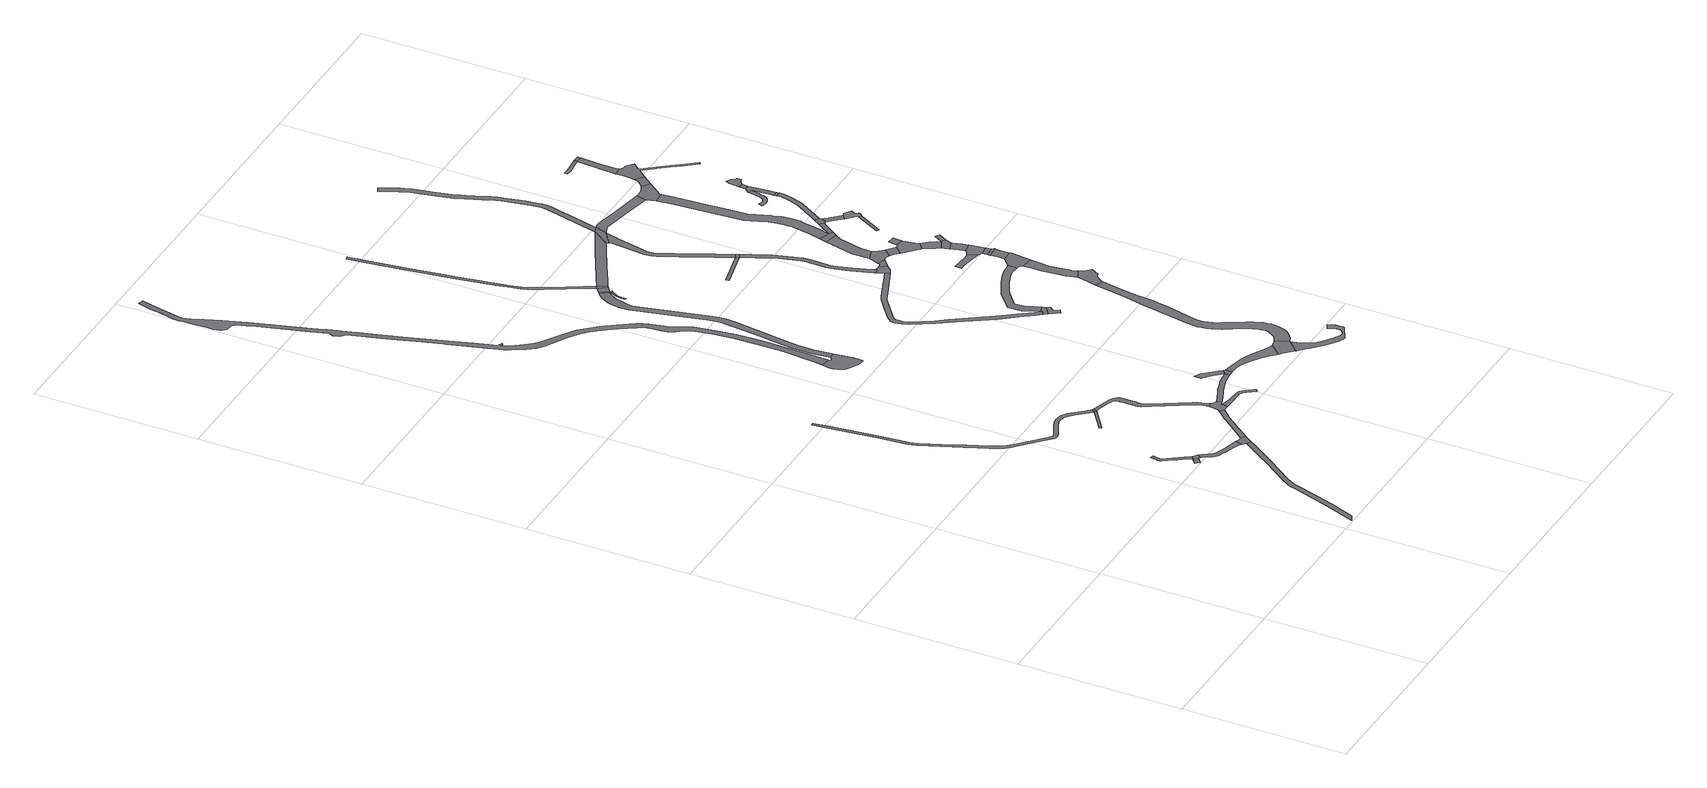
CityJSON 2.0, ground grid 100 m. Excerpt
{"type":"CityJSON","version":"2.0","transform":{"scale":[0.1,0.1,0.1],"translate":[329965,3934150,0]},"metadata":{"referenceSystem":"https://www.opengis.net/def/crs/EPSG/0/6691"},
"CityObjects":{
"road1":{"type":"Road","attributes":{"RoadStructureAttribute.sectionType":"1"},"geometry":[{"type":"MultiSurface","lod":"1","boundaries":[[[0,1,2,3,4,5,6,7,8,9,10,11,12,13,14,15,16,17]]]}]},
"road2":{"type":"Road","geometry":[{"type":"MultiSurface","lod":"1","boundaries":[[[18,19,20,21]]]}]},
"road3":{"type":"Road","attributes":{"RoadStructureAttribute.sectionType":"1"},"geometry":[{"type":"MultiSurface","lod":"1","boundaries":[[[22,23,24,25,26,27,28,29,30,31,32,33,34,35,36,37,38,39,40,41,42,43,44]]]}]},
"road4":{"type":"Road","geometry":[{"type":"MultiSurface","lod":"1","boundaries":[[[45,46,44,43,21,20,47,48,49]]]}]},
"road5":{"type":"Road","attributes":{"RoadStructureAttribute.sectionType":"1"},"geometry":[{"type":"MultiSurface","lod":"1","boundaries":[[[50,51,52,53,54,55,45,49,56,57,58,59,60,61,62,63,64,65,66,67]]]}]},
"road6":{"type":"Road","attributes":{"RoadStructureAttribute.sectionType":"1"},"geometry":[{"type":"MultiSurface","lod":"1","boundaries":[[[68,69,70,71,72,73,74,75,76,77,78,79,80,81,82,83,84,85,86,87,88,89,90,91,92,93,94,95,96,97,98,99,100,101,102,103,104,105,106,107,108,109,110,111,112,113,114,115,116,117,118,119,120,121,122,123,124,125,126,127,128,129,130,131,132,133,134,135,136,137,138,139,140]]]}]},
"road7":{"type":"Road","geometry":[{"type":"MultiSurface","lod":"1","boundaries":[[[141,142,143,144,145,146,67,66,0,17]]]}]},
"road8":{"type":"Road","geometry":[{"type":"MultiSurface","lod":"1","boundaries":[[[140,147,148,149]]]}]},
"road9":{"type":"Road","attributes":{"RoadStructureAttribute.sectionType":"1"},"geometry":[{"type":"MultiSurface","lod":"1","boundaries":[[[150,151,152,153,143,142,154,155,156]]]}]},
"road10":{"type":"Road","geometry":[{"type":"MultiSurface","lod":"1","boundaries":[[[157,158,159,68,140,149]]]}]},
"road11":{"type":"Road","attributes":{"RoadStructureAttribute.sectionType":"1"},"geometry":[{"type":"MultiSurface","lod":"1","boundaries":[[[160,161,162,163,164,165,166,167,168,169,170,171,172,173,174,175,176,177,178,179,180,158,157,181,182,183,184,185,186,187,188,189,190,191,192,193,194,195,196,197,198,199,200,201,202,203,204,205,206,207,208]]]}]},
"road12":{"type":"Road","geometry":[{"type":"MultiSurface","lod":"1","boundaries":[[[209,210,211,212,213,208,207,214,215,216,150,156,217,218]]]}]},
"road13":{"type":"Road","attributes":{"RoadStructureAttribute.sectionType":"1"},"geometry":[{"type":"MultiSurface","lod":"1","boundaries":[[[219,220,221,222,223,224,225,226,227,228,229,230,231,232,233,234,235,236,237,238,239,240,241,242,243,244,245,246,247,248,249,250,251,252,253,254,255,256,257,258,259,260,261,262,263,264,265,266,267,268,269,270,271,272,273,274,275,276,277,278,279,280,281,282,283,284,285,286,287,288,289,290,291,292,293,294,295,296,297,298,299,300,301,302,303,304,305,306,307,308,309,310,311,312,313,314,315,316,317,318,319,320,321,322,323,324,325,326,327,328,329,330,331,332]]]}]},
"road14":{"type":"Road","geometry":[{"type":"MultiSurface","lod":"1","boundaries":[[[333,334,335,336,337,338,339,340,341,342,343,344,345,346,219,332]]]}]},
"road15":{"type":"Road","attributes":{"RoadStructureAttribute.sectionType":"1"},"geometry":[{"type":"MultiSurface","lod":"1","boundaries":[[[217,347,348,349,350,351,352,353,354,355,356,357,358,359,360,361,362,363,364,365,218]]]}]},
"road16":{"type":"Road","attributes":{"RoadStructureAttribute.sectionType":"1"},"geometry":[{"type":"MultiSurface","lod":"1","boundaries":[[[211,366,367,368,369,370,371,372,373,374,375,376,377,378,379,380,381,382,383,384,212]]]}]},
"road17":{"type":"Road","geometry":[{"type":"MultiSurface","lod":"1","boundaries":[[[385,386,387,388,389,390,391,392,393,394,374,395]]]}]},
"road18":{"type":"Road","attributes":{"function":"3","RoadStructureAttribute.sectionType":"1"},"geometry":[{"type":"MultiSurface","lod":"1","boundaries":[[[396,397,398,399,400,401,402,403,404,405,406,407,408,409,410,411,344,343,412,413,414,415,416,417,418,419,420,421,422,423,424,425,426,427,428,429]]]}]},
"road19":{"type":"Road","geometry":[{"type":"MultiSurface","lod":"1","boundaries":[[[430,395,374,373,431,432]]]}]},
"road20":{"type":"Road","attributes":{"RoadStructureAttribute.sectionType":"1"},"geometry":[{"type":"MultiSurface","lod":"1","boundaries":[[[433,434,435,436,437,438,439,440,441,442,443,444,445,446,447,448,449,450,451,430,432]]]}]},
"road21":{"type":"Road","geometry":[{"type":"MultiSurface","lod":"1","boundaries":[[[452,453,454,455,456,457,458,459,460,461,462,463,464,429]]]}]},
"road22":{"type":"Road","geometry":[{"type":"MultiSurface","lod":"1","boundaries":[[[464,465,466,396,429]]]}]},
"road23":{"type":"Road","attributes":{"function":"3","RoadStructureAttribute.sectionType":"1"},"geometry":[{"type":"MultiSurface","lod":"1","boundaries":[[[467,466,465,468,469,470]]]}]},
"road24":{"type":"Road","geometry":[{"type":"MultiSurface","lod":"1","boundaries":[[[469,471,472,473,470]]]}]},
"road25":{"type":"Road","attributes":{"RoadStructureAttribute.sectionType":"1"},"geometry":[{"type":"MultiSurface","lod":"1","boundaries":[[[474,475,476,477,478,479,480,481,482,483,484,485,486,487,488,489,490,491,492,493,494,495,496,497,498,499,500,501,502,503,504,505,506,507,473,472]]]}]},
"road26":{"type":"Road","geometry":[{"type":"MultiSurface","lod":"1","boundaries":[[[508,442,441,509,510,511,512,513]]]}]},
"road27":{"type":"Road","attributes":{"RoadStructureAttribute.sectionType":"1"},"geometry":[{"type":"MultiSurface","lod":"1","boundaries":[[[514,515,516,517,518,519,520,521,522,523,524,525,526,527,528,529,530,531,532,533,534,535,536,537,538,539,540,541,542,543,544,545,546,547,548,549,550,551]]]}]},
"road28":{"type":"Road","attributes":{"RoadStructureAttribute.sectionType":"1"},"geometry":[{"type":"MultiSurface","lod":"1","boundaries":[[[511,552,553,554,555,556,557,558,559,560,561,562,563,564,565,566,567,568,569,570,571,572,573,574,575,576,577,578,579,580,581,582,583,584,585,586,587,588,589,590,591,592,593,512]]]}]},
"road29":{"type":"Road","geometry":[{"type":"MultiSurface","lod":"1","boundaries":[[[514,551,594,595,596,597]]]}]},
"road30":{"type":"Road","attributes":{"RoadStructureAttribute.sectionType":"1"},"geometry":[{"type":"MultiSurface","lod":"1","boundaries":[[[594,598,599,600,601,595]]]}]},
"road31":{"type":"Road","attributes":{"function":"3","RoadStructureAttribute.sectionType":"1"},"geometry":[{"type":"MultiSurface","lod":"1","boundaries":[[[471,602,603,604,605,606,607,608,609,610,472]]]}]},
"road32":{"type":"Road","attributes":{"RoadStructureAttribute.sectionType":"1"},"geometry":[{"type":"MultiSurface","lod":"1","boundaries":[[[611,612,613,614,615,616,617,618,619,620,621,622,623,624,625,626,627,628,629,630,631,632,633,634,635,636,637,638,639,640,641,642,643,644,645,646,647,648,649,650,651,652,653,654,655,656,657,658,659,660,661,662,663,664,665,666,667,668,669,670,671,672,673,674,675,676,677,513,512]]]}]},
"road33":{"type":"Road","attributes":{"RoadStructureAttribute.sectionType":"1"},"geometry":[{"type":"MultiSurface","lod":"1","boundaries":[[[678,679,680,681,682,683]]]}]},
"road34":{"type":"Road","attributes":{"RoadStructureAttribute.sectionType":"1"},"geometry":[{"type":"MultiSurface","lod":"1","boundaries":[[[596,684,685,686,687,688,689,690,691,692,693,694,695,696,697,698,699,700,701,597]]]}]},
"road35":{"type":"Road","attributes":{"RoadStructureAttribute.sectionType":"1"},"geometry":[{"type":"MultiSurface","lod":"1","boundaries":[[[702,703,704,705,706,707,708,709,710,711,712,713,714,715,716,717,718,719,720,721,722,723,724,725,726,727]]]}]},
"road36":{"type":"Road","geometry":[{"type":"MultiSurface","lod":"1","boundaries":[[[728,715,714,534,533,729,730,731]]]}]},
"road37":{"type":"Road","geometry":[{"type":"MultiSurface","lod":"1","boundaries":[[[726,732,683,682,727]]]}]},
"road38":{"type":"Road","attributes":{"RoadStructureAttribute.sectionType":"1"},"geometry":[{"type":"MultiSurface","lod":"1","boundaries":[[[733,734,735,736,737,738,739,740,683,732,741,742,743,744,745,746,747,748,749,750,751]]]}]},
"road39":{"type":"Road","attributes":{"RoadStructureAttribute.sectionType":"1"},"geometry":[{"type":"MultiSurface","lod":"1","boundaries":[[[752,753,754,755,756,728,731]]]}]},
"road40":{"type":"Road","geometry":[{"type":"MultiSurface","lod":"1","boundaries":[[[757,607,606,733,751]]]}]},
"road41":{"type":"Road","geometry":[{"type":"MultiSurface","lod":"1","boundaries":[[[758,759,648,647,760,761,762,763,764,765,766,767,768,769,770,771,772]]]}]},
"road42":{"type":"Road","geometry":[{"type":"MultiSurface","lod":"1","boundaries":[[[754,753,773,774,775,776,777,778,779,780,781,782,783]]]}]},
"road43":{"type":"Road","attributes":{"RoadStructureAttribute.sectionType":"1"},"geometry":[{"type":"MultiSurface","lod":"1","boundaries":[[[771,784,785,786,787,788,789,790,791,792,793,794,795,796,797,772]]]}]},
"road44":{"type":"Road","attributes":{"RoadStructureAttribute.sectionType":"1"},"geometry":[{"type":"MultiSurface","lod":"1","boundaries":[[[798,799,800,801,802,803,804,805,806,807]]]}]},
"road45":{"type":"Road","attributes":{"RoadStructureAttribute.sectionType":"1"},"geometry":[{"type":"MultiSurface","lod":"1","boundaries":[[[778,808,809,810,811,812,813,779]]]}]},
"road46":{"type":"Road","attributes":{"RoadStructureAttribute.sectionType":"1"},"geometry":[{"type":"MultiSurface","lod":"1","boundaries":[[[782,814,815,816,817,818,819,820,821,822,783]]]}]},
"road47":{"type":"Road","geometry":[{"type":"MultiSurface","lod":"1","boundaries":[[[823,824,693,692,825,791,790,826,827]]]}]},
"road48":{"type":"Road","geometry":[{"type":"MultiSurface","lod":"1","boundaries":[[[828,829,830,831,832,833,834,812,811,835,836,837,838]]]}]},
"road49":{"type":"Road","attributes":{"RoadStructureAttribute.sectionType":"1"},"geometry":[{"type":"MultiSurface","lod":"1","boundaries":[[[839,840,841,842,843,844,845,846,847,848,849,850,851,852,853,854,855,856,607,757,857,858,859,860,861,862,863,864,865,866,867,868,869,870,871,872,873,874,875,876,877,878,879,880,881]]]}]},
"road50":{"type":"Road","attributes":{"RoadStructureAttribute.sectionType":"1"},"geometry":[{"type":"MultiSurface","lod":"1","boundaries":[[[882,883,884,885,886,887,888,823,827]]]}]},
"road51":{"type":"Road","geometry":[{"type":"MultiSurface","lod":"1","boundaries":[[[889,890,891,892,893,798,807,894,895]]]}]},
"road52":{"type":"Road","geometry":[{"type":"MultiSurface","lod":"1","boundaries":[[[896,897,898,899,819,818]]]}]},
"road53":{"type":"Road","attributes":{"RoadStructureAttribute.sectionType":"1"},"geometry":[{"type":"MultiSurface","lod":"1","boundaries":[[[900,895,894,901,902]]]}]},
"road54":{"type":"Road","geometry":[{"type":"MultiSurface","lod":"1","boundaries":[[[901,886,885,903,902]]]}]},
"road55":{"type":"Road","attributes":{"RoadStructureAttribute.sectionType":"1"},"geometry":[{"type":"MultiSurface","lod":"1","boundaries":[[[837,904,905,906,907,908,838]]]}]},
"road56":{"type":"Road","geometry":[{"type":"MultiSurface","lod":"1","boundaries":[[[831,909,910,911,832]]]}]},
"road57":{"type":"Road","attributes":{"RoadStructureAttribute.sectionType":"1"},"geometry":[{"type":"MultiSurface","lod":"1","boundaries":[[[912,913,914,890,889,915,916]]]}]},
"road58":{"type":"Road","attributes":{"function":"3","RoadStructureAttribute.sectionType":"1"},"geometry":[{"type":"MultiSurface","lod":"1","boundaries":[[[917,918,919,920,921,922,923,924,925,926,927,928,757,751]]]}]},
"road59":{"type":"Road","geometry":[{"type":"MultiSurface","lod":"1","boundaries":[[[907,906,929,930,912,916,931,932,933]]]}]},
"road60":{"type":"Road","attributes":{"RoadStructureAttribute.sectionType":"1"},"geometry":[{"type":"MultiSurface","lod":"1","boundaries":[[[934,935,897,896,936,937]]]}]},
"road61":{"type":"Road","geometry":[{"type":"MultiSurface","lod":"1","boundaries":[[[932,938,939,933]]]}]},
"road62":{"type":"Road","attributes":{"RoadStructureAttribute.sectionType":"1"},"geometry":[{"type":"MultiSurface","lod":"1","boundaries":[[[940,941,942,943,944,945,946,947,948,949,950,951,899,898,952,953,954,955,956,957,958,959,960,961,962,963,964,965,966,967,968]]]}]},
"road63":{"type":"Road","geometry":[{"type":"MultiSurface","lod":"1","boundaries":[[[969,970,971,972,973,934,937]]]}]},
"road64":{"type":"Road","geometry":[{"type":"MultiSurface","lod":"1","boundaries":[[[974,975,976,977]]]}]},
"road65":{"type":"Road","attributes":{"RoadStructureAttribute.sectionType":"1"},"geometry":[{"type":"MultiSurface","lod":"1","boundaries":[[[969,978,979,980,981,982,983,984,970]]]}]},
"road66":{"type":"Road","geometry":[{"type":"MultiSurface","lod":"1","boundaries":[[[985,986,987,988,989,990,991,992,993,994,981,980,995,996,997,974,977]]]}]},
"road67":{"type":"Road","attributes":{"RoadStructureAttribute.sectionType":"1"},"geometry":[{"type":"MultiSurface","lod":"1","boundaries":[[[998,999,1000,1001,1002,1003,1004,1005,972,971,1006,1007,1008,1009,1010,1011,1012,1013,1014,1015]]]}]},
"road68":{"type":"Road","geometry":[{"type":"MultiSurface","lod":"1","boundaries":[[[1016,1017,1018,1019,923,922,940,968,1020,1021,1022,1023]]]}]},
"road69":{"type":"Road","geometry":[{"type":"MultiSurface","lod":"1","boundaries":[[[1024,1025,1026,1027,1028,1029,1030,1031,1032,1033,1034,1035,1036,1037,1038,1039,1040,1041,1042]]]}]},
"road70":{"type":"Road","geometry":[{"type":"MultiSurface","lod":"1","boundaries":[[[1043,1044,1045,1023,1022,1046]]]}]},
"road71":{"type":"Road","geometry":[{"type":"MultiSurface","lod":"1","boundaries":[[[1014,1047,1048,1015]]]}]},
"road72":{"type":"Road","attributes":{"RoadStructureAttribute.sectionType":"1"},"geometry":[{"type":"MultiSurface","lod":"1","boundaries":[[[1049,1050,1051,1048,1047,1052,1053,1054,1055,1056,1024,1042]]]}]},
"road73":{"type":"Road","geometry":[{"type":"MultiSurface","lod":"1","boundaries":[[[1057,1055,1054,1058]]]}]},
"road74":{"type":"Road","geometry":[{"type":"MultiSurface","lod":"1","boundaries":[[[1059,1060,1061,1062,1063,1064]]]}]},
"road75":{"type":"Road","geometry":[{"type":"MultiSurface","lod":"1","boundaries":[[[1065,1066,1067,1068,1069,1070,1071,1072,1073,1074,1075,1076,1077,1057,1058]]]}]},
"road76":{"type":"Road","attributes":{"RoadStructureAttribute.sectionType":"1"},"geometry":[{"type":"MultiSurface","lod":"1","boundaries":[[[1064,1078,1079,1080,1081,1082,1083,1084,1085,1086,1087,1088,1089]]]}]},
"road77":{"type":"Road","attributes":{"RoadStructureAttribute.sectionType":"1"},"geometry":[{"type":"MultiSurface","lod":"1","boundaries":[[[1090,1091,1092,1093,1094,1095,1096,1097,1098,1099,1100,1084,1083,1101,1102,1043,1046,1103,1104,1105,1106,1107,1108,1109]]]}]},
"road78":{"type":"Road","geometry":[{"type":"MultiSurface","lod":"1","boundaries":[[[1059,1064,1089,1110]]]}]}
},
"vertices":[
[1520,863,0],[1497,829,0],[1435,738,0],[1399,684,0],[1277,516,0],[1245,459,0],[1233,421,0],[1158,189,0],[1091,7,0],[1131,28,0],[1187,179,0],[1259,403,0],[1273,447,0],[1302,499,0],[1423,667,0],[1471,737,0],[1528,821,0],[1545,846,0],
[1215,1026,0],[1237,1003,0],[1268,1030,0],[1245,1054,0],
[1255,1095,0],[1249,1106,0],[1239,1118,0],[1230,1128,0],[1211,1160,0],[1176,1208,0],[1174,1215,0],[1172,1221,0],[1173,1226,0],[1183,1264,0],[1163,1269,0],[1153,1229,0],[1152,1221,0],[1154,1211,0],[1157,1199,0],[1197,1144,0],[1205,1130,0],[1214,1117,0],[1223,1106,0],[1232,1094,0],[1237,1087,0],[1247,1056,0],[1270,1070,0],
[1297,1050,0],[1272,1066,0],[1273,1030,0],[1278,1030,0],[1283,1028,0],
[1435,944,0],[1423,947,0],[1375,967,0],[1355,976,0],[1314,1034,0],[1303,1046,0],[1287,1023,0],[1319,968,0],[1327,959,0],[1338,948,0],[1349,943,0],[1365,936,0],[1396,926,0],[1427,915,0],[1477,898,0],[1490,892,0],[1500,884,0],[1510,924,0],
[1442,1767,0],[1437,1771,0],[1425,1784,0],[1417,1793,0],[1374,1842,0],[1347,1871,0],[1343,1874,0],[1317,1891,0],[1305,1894,0],[1288,1898,0],[1269,1900,0],[1240,1896,0],[1207,1884,0],[1146,1853,0],[1134,1846,0],[1115,1841,0],[1111,1841,0],[1107,1843,0],[1038,1909,0],[1008,1938,0],[946,1995,0],[931,2010,0],[906,2038,0],[895,2059,0],[873,2105,0],[847,2165,0],[822,2223,0],[816,2236,0],[798,2276,0],[791,2291,0],[720,2469,0],[711,2494,0],[708,2513,0],[700,2582,0],[692,2665,0],[676,2824,0],[655,2999,0],[642,3070,0],[623,3067,0],[635,2996,0],[656,2822,0],[671,2670,0],[680,2579,0],[688,2510,0],[692,2489,0],[701,2462,0],[773,2283,0],[778,2270,0],[798,2226,0],[802,2218,0],[826,2155,0],[827,2154,0],[850,2095,0],[873,2047,0],[882,2030,0],[886,2024,0],[910,1996,0],[912,1993,0],[1022,1890,0],[1097,1819,0],[1104,1816,0],[1118,1816,0],[1121,1816,0],[1143,1823,0],[1217,1861,0],[1247,1872,0],[1269,1875,0],[1284,1873,0],[1307,1867,0],[1327,1855,0],[1355,1825,0],[1420,1752,0],[1429,1746,0],
[1578,894,0],[1580,897,0],[1557,916,0],[1549,915,0],[1540,916,0],[1533,918,0],
[1298,1650,0],[1306,1639,0],[1437,1735,0],
[1740,1140,0],[1716,1113,0],[1688,1082,0],[1671,1060,0],[1711,1063,0],[1730,1084,0],[1762,1120,0],
[1443,1739,0],[1452,1762,0],[1445,1765,0],
[1775,1246,0],[1765,1280,0],[1754,1309,0],[1715,1372,0],[1631,1518,0],[1625,1527,0],[1623,1532,0],[1620,1536,0],[1619,1543,0],[1619,1569,0],[1620,1594,0],[1620,1621,0],[1620,1656,0],[1620,1667,0],[1618,1680,0],[1615,1691,0],[1608,1702,0],[1597,1713,0],[1580,1723,0],[1513,1743,0],[1462,1759,0],[1460,1736,0],[1536,1715,0],[1555,1708,0],[1565,1703,0],[1574,1695,0],[1579,1688,0],[1582,1680,0],[1583,1664,0],[1584,1645,0],[1584,1617,0],[1584,1616,0],[1584,1592,0],[1584,1572,0],[1584,1560,0],[1586,1552,0],[1587,1546,0],[1589,1540,0],[1594,1532,0],[1603,1516,0],[1616,1493,0],[1694,1359,0],[1731,1298,0],[1734,1291,0],[1737,1284,0],[1742,1272,0],[1751,1241,0],[1756,1209,0],[1790,1215,0],
[1800,1155,0],[1811,1163,0],[1829,1167,0],[1821,1196,0],[1801,1204,0],[1756,1208,0],[1755,1175,0],[1748,1149,0],[1804,1119,0],[1805,1153,0],
[1242,3274,0],[1248,3529,0],[1250,3678,0],[1244,3835,0],[1228,3962,0],[1205,4080,0],[1194,4112,0],[1181,4136,0],[1162,4172,0],[1155,4187,0],[1150,4198,0],[1144,4228,0],[1135,4274,0],[1130,4296,0],[1126,4311,0],[1114,4346,0],[1098,4372,0],[1039,4462,0],[985,4538,0],[937,4592,0],[896,4632,0],[857,4660,0],[821,4683,0],[699,4760,0],[673,4789,0],[641,4825,0],[594,4886,0],[572,4940,0],[583,4931,0],[594,4940,0],[567,4955,0],[552,5003,0],[527,5084,0],[486,5215,0],[449,5337,0],[429,5401,0],[379,5565,0],[340,5694,0],[330,5728,0],[291,5856,0],[286,5870,0],[266,5937,0],[190,6188,0],[164,6276,0],[117,6412,0],[80,6501,0],[53,6572,0],[53,6573,0],[46,6599,0],[44,6617,0],[45,6637,0],[46,6643,0],[79,6799,0],[99,6882,0],[66,6891,0],[44,6806,0],[35,6759,0],[13,6653,0],[10,6642,0],[9,6616,0],[12,6593,0],[13,6581,0],[16,6562,0],[17,6504,0],[17,6450,0],[14,6412,0],[28,6369,0],[50,6345,0],[91,6339,0],[103,6330,0],[114,6317,0],[131,6265,0],[147,6212,0],[232,5927,0],[263,5825,0],[250,5800,0],[262,5765,0],[291,5736,0],[307,5682,0],[347,5553,0],[373,5465,0],[413,5336,0],[447,5223,0],[452,5205,0],[516,4988,0],[534,4927,0],[545,4901,0],[559,4869,0],[600,4796,0],[635,4753,0],[669,4721,0],[801,4648,0],[835,4627,0],[870,4601,0],[908,4564,0],[953,4513,0],[1006,4439,0],[1064,4350,0],[1077,4329,0],[1087,4301,0],[1091,4270,0],[1094,4219,0],[1100,4183,0],[1108,4164,0],[1122,4144,0],[1148,4113,0],[1157,4095,0],[1167,4069,0],[1189,3956,0],[1205,3832,0],[1210,3678,0],[1208,3531,0],[1190,3335,0],[1182,3282,0],
[1176,3236,0],[1176,3210,0],[1182,3182,0],[1202,3151,0],[1233,3130,0],[1278,3108,0],[1319,3101,0],[1323,3126,0],[1324,3166,0],[1320,3198,0],[1310,3277,0],[1271,3273,0],[1252,3257,0],[1245,3264,0],
[1865,1118,0],[1909,1117,0],[1919,1116,0],[1941,1114,0],[1953,1111,0],[1960,1105,0],[1972,1092,0],[2009,1043,0],[2025,1056,0],[2018,1064,0],[1987,1105,0],[1974,1120,0],[1962,1129,0],[1945,1134,0],[1926,1136,0],[1921,1136,0],[1909,1138,0],[1891,1140,0],[1876,1141,0],
[1841,1171,0],[1862,1179,0],[1922,1207,0],[1928,1210,0],[1967,1223,0],[2004,1235,0],[2048,1244,0],[2086,1248,0],[2083,1278,0],[2044,1274,0],[2028,1272,0],[2012,1268,0],[1996,1264,0],[1969,1255,0],[1953,1250,0],[1932,1243,0],[1911,1235,0],[1850,1207,0],[1831,1199,0],
[2094,1320,0],[2049,1372,0],[2030,1392,0],[2012,1405,0],[1988,1417,0],[1989,1372,0],[2003,1360,0],[2025,1342,0],[2043,1325,0],[2057,1309,0],[2111,1301,0],
[1274,4687,0],[1263,4678,0],[1240,4651,0],[1214,4602,0],[1203,4563,0],[1197,4521,0],[1199,4470,0],[1301,4043,0],[1310,3992,0],[1312,3954,0],[1310,3902,0],[1292,3744,0],[1268,3570,0],[1261,3497,0],[1257,3390,0],[1270,3285,0],[1310,3289,0],[1297,3392,0],[1301,3495,0],[1307,3565,0],[1332,3739,0],[1355,3899,0],[1357,3954,0],[1354,3997,0],[1345,4052,0],[1245,4474,0],[1244,4477,0],[1254,4520,0],[1262,4550,0],[1270,4580,0],[1282,4602,0],[1290,4617,0],[1305,4635,0],[1312,4641,0],
[2121,1289,0],[2105,1250,0],[2121,1250,0],
[2130,1250,0],[2158,1248,0],[2185,1243,0],[2209,1234,0],[2233,1221,0],[2257,1207,0],[2316,1170,0],[2343,1145,0],[2390,1103,0],[2452,1172,0],[2435,1179,0],[2398,1195,0],[2390,1199,0],[2319,1237,0],[2286,1253,0],[2256,1263,0],[2227,1271,0],[2191,1278,0],[2158,1284,0],
[1315,4636,0],[1314,4634,0],[1306,4623,0],[1293,4597,0],[1287,4564,0],[1286,4535,0],[1296,4534,0],[1296,4563,0],[1303,4594,0],[1314,4618,0],[1324,4631,0],[1328,4635,0],[1321,4646,0],
[1320,4647,0],[1282,4694,0],
[1291,4701,0],[1327,4653,0],[1350,4669,0],[1315,4718,0],
[1363,4679,0],[1332,4730,0],[1314,4721,0],
[1300,4793,0],[1254,4879,0],[1196,4983,0],[1157,5062,0],[1144,5096,0],[1128,5166,0],[1114,5233,0],[1102,5303,0],[1099,5316,0],[1076,5454,0],[1048,5630,0],[1034,5728,0],[1026,5788,0],[1017,5852,0],[1005,5931,0],[992,6019,0],[987,6072,0],[987,6079,0],[967,6077,0],[972,6016,0],[997,5849,0],[1012,5740,0],[1028,5627,0],[1056,5451,0],[1094,5229,0],[1094,5228,0],[1109,5162,0],[1125,5090,0],[1139,5054,0],[1178,4974,0],[1200,4935,0],[1208,4920,0],[1236,4869,0],[1283,4784,0],
[2495,1182,0],[2413,1082,0],[2415,1079,0],[2462,1033,0],[2532,1104,0],[2498,1183,0],
[2193,2446,0],[2168,2479,0],[2112,2554,0],[2041,2649,0],[1960,2772,0],[1919,2836,0],[1899,2864,0],[1852,2927,0],[1815,2989,0],[1781,3047,0],[1769,3082,0],[1764,3115,0],[1765,3127,0],[1780,3146,0],[1855,3207,0],[1923,3257,0],[1951,3270,0],[2090,3327,0],[2160,3355,0],[2163,3357,0],[2149,3383,0],[2079,3355,0],[2062,3348,0],[1938,3298,0],[1908,3283,0],[1837,3231,0],[1758,3167,0],[1736,3139,0],[1734,3115,0],[1740,3075,0],[1754,3035,0],[1827,2911,0],[1872,2849,0],[1894,2819,0],[2016,2631,0],[2106,2513,0],[2145,2461,0],[2169,2428,0],
[2466,1029,0],[2490,1005,0],[2517,978,0],[2589,912,0],[2630,880,0],[2655,863,0],[2677,854,0],[2691,850,0],[2789,902,0],[2791,915,0],[2791,933,0],[2790,945,0],[2789,953,0],[2786,961,0],[2769,995,0],[2739,980,0],[2746,967,0],[2752,956,0],[2755,948,0],[2756,939,0],[2757,932,0],[2756,919,0],[2755,907,0],[2754,901,0],[2751,897,0],[2747,894,0],[2737,887,0],[2732,883,0],[2726,881,0],[2721,881,0],[2717,881,0],[2713,882,0],[2708,884,0],[2702,887,0],[2684,898,0],[2670,907,0],[2649,919,0],[2627,935,0],[2590,969,0],[2549,1030,0],[2549,1031,0],[2540,1068,0],
[2186,2406,0],[2241,2447,0],[2233,2468,0],[2196,2453,0],
[2227,2350,0],[2253,2366,0],[2230,2397,0],[2251,2423,0],
[1407,4702,0],[1536,4771,0],[1547,4777,0],[1668,4842,0],[1735,4875,0],[1814,4981,0],[1751,4950,0],[1641,4895,0],[1411,4772,0],
[2558,1116,0],[2581,1132,0],[2599,1148,0],[2612,1163,0],[2624,1184,0],[2632,1207,0],[2636,1226,0],[2637,1231,0],[2640,1252,0],[2640,1272,0],[2638,1296,0],[2634,1318,0],[2626,1339,0],[2615,1369,0],[2607,1384,0],[2598,1403,0],[2581,1432,0],[2558,1476,0],[2541,1503,0],[2533,1519,0],[2520,1541,0],[2510,1564,0],[2504,1591,0],[2499,1618,0],[2498,1639,0],[2500,1661,0],[2505,1692,0],[2540,1849,0],[2556,1924,0],[2563,1957,0],[2565,1976,0],[2567,2012,0],[2569,2043,0],[2572,2089,0],[2597,2238,0],[2603,2269,0],[2609,2285,0],[2558,2296,0],[2548,2248,0],[2523,2097,0],[2502,1999,0],[2498,1977,0],[2490,1934,0],[2444,1689,0],[2439,1652,0],[2438,1619,0],[2440,1594,0],[2445,1566,0],[2452,1541,0],[2454,1538,0],[2464,1514,0],[2476,1487,0],[2488,1465,0],[2504,1439,0],[2522,1410,0],[2537,1384,0],[2548,1359,0],[2556,1339,0],[2556,1338,0],[2561,1317,0],[2565,1293,0],[2568,1272,0],[2567,1254,0],[2538,1209,0],[2533,1203,0],[2522,1195,0],[2511,1188,0],
[1918,4180,0],[1702,4129,0],[1706,4110,0],[1921,4160,0],[1930,4161,0],[1928,4181,0],
[2197,2559,0],[2193,2614,0],[2273,2684,0],[2298,2698,0],[2366,2731,0],[2372,2734,0],[2425,2755,0],[2461,2764,0],[2519,2761,0],[2522,2817,0],[2453,2808,0],[2411,2798,0],[2354,2776,0],[2343,2770,0],[2278,2737,0],[2247,2721,0],[2147,2633,0],[2152,2548,0],
[1975,4081,0],[2011,4005,0],[2023,3966,0],[2060,3844,0],[2062,3811,0],[2061,3795,0],[2060,3758,0],[2059,3696,0],[2061,3665,0],[2080,3587,0],[2087,3558,0],[2129,3436,0],[2132,3427,0],[2172,3442,0],[2153,3461,0],[2152,3461,0],[2116,3567,0],[2090,3670,0],[2089,3696,0],[2090,3757,0],[2092,3812,0],[2089,3850,0],[2039,4016,0],[1991,4117,0],[1965,4174,0],[1937,4161,0],
[2191,3439,0],[2196,3374,0],[2213,3393,0],[2224,3403,0],
[1955,4193,0],
[1751,4864,0],[1752,4852,0],[1734,4642,0],[1737,4599,0],[1744,4572,0],[1798,4457,0],[1858,4329,0],[1880,4283,0],[1907,4296,0],[1852,4412,0],[1811,4500,0],[1772,4582,0],[1766,4604,0],[1764,4641,0],[1794,4773,0],[1809,4844,0],[1811,4849,0],[1823,4895,0],[1830,4922,0],
[2265,3440,0],[2269,3443,0],[2223,3460,0],[2218,3447,0],[2209,3442,0],
[1854,4995,0],
[2577,2386,0],[2568,2342,0],[2615,2297,0],[2623,2311,0],[2623,2312,0],[2630,2321,0],[2639,2331,0],[2643,2335,0],[2656,2338,0],[2660,2337,0],[2691,2389,0],[2668,2406,0],[2654,2421,0],[2641,2448,0],[2585,2422,0],
[2275,3446,0],[2282,3447,0],[2290,3447,0],[2299,3445,0],[2308,3442,0],[2317,3438,0],[2361,3484,0],[2334,3509,0],[2321,3525,0],[2314,3545,0],[2247,3524,0],
[2632,2474,0],[2630,2495,0],[2615,2618,0],[2619,2680,0],[2622,2698,0],[2625,2722,0],[2626,2731,0],[2552,2738,0],[2555,2728,0],[2554,2680,0],[2555,2629,0],[2555,2614,0],[2570,2488,0],[2573,2462,0],
[2515,3065,0],[2513,3064,0],[2503,3062,0],[2489,3061,0],[2440,3064,0],[2381,3069,0],[2380,3029,0],[2412,3029,0],[2475,3020,0],[2541,3008,0],
[2324,3432,0],[2330,3427,0],[2350,3411,0],[2366,3397,0],[2406,3441,0],[2405,3443,0],
[2311,3557,0],[2312,3577,0],[2314,3617,0],[2346,3752,0],[2371,3788,0],[2288,3808,0],[2244,3627,0],[2242,3580,0],[2241,3549,0],
[2572,2861,0],[2568,2859,0],[2531,2760,0],[2637,2855,0],[2637,2864,0],
[2491,3374,0],[2489,3378,0],[2482,3424,0],[2481,3443,0],[2433,3450,0],[2428,3442,0],[2423,3441,0],[2444,3321,0],[2448,3317,0],[2455,3309,0],[2502,3346,0],
[1644,6222,0],[1693,6114,0],[1699,6098,0],[1713,6055,0],[1747,5902,0],[1770,5815,0],[1789,5761,0],[1824,5672,0],[1838,5638,0],[1852,5604,0],[1858,5573,0],[1890,5410,0],[1897,5366,0],[1898,5362,0],[1898,5341,0],[1894,5311,0],[1875,5232,0],[1848,5122,0],[1854,4999,0],[1878,5094,0],[1909,5224,0],[1916,5254,0],[1928,5304,0],[1933,5339,0],[1933,5355,0],[1933,5364,0],[1930,5383,0],[1925,5416,0],[1917,5455,0],[1893,5580,0],[1885,5614,0],[1871,5650,0],[1857,5684,0],[1821,5773,0],[1811,5802,0],[1803,5825,0],[1781,5910,0],[1776,5934,0],[1747,6064,0],[1734,6104,0],[1726,6127,0],[1718,6144,0],[1675,6238,0],
[2635,2891,0],[2635,2899,0],[2631,2934,0],[2636,2953,0],[2567,2947,0],[2571,2910,0],[2572,2898,0],
[2606,3098,0],[2547,3087,0],[2538,3078,0],[2531,3073,0],[2521,3068,0],[2563,2996,0],[2622,3007,0],
[2390,3816,0],[2366,3832,0],[2365,3833,0],[2298,3849,0],
[2622,3004,0],[2566,2967,0],[2626,2972,0],
[2640,2956,0],
[2485,3270,0],[2497,3246,0],[2512,3218,0],[2565,3246,0],[2536,3303,0],
[2486,3499,0],[2437,3501,0],[2435,3459,0],
[2526,3174,0],[2541,3122,0],[2542,3114,0],[2599,3135,0],[2584,3191,0],
[1845,4930,0],[1883,4942,0],[1889,4942,0],[1979,4923,0],[2077,4904,0],[2220,4876,0],[2232,4935,0],[2093,4962,0],[1996,4981,0],[1991,4982,0],[1896,5001,0],[1875,5002,0],
[2515,3212,0],[2519,3198,0],[2584,3193,0],[2596,3234,0],[2570,3247,0],
[2424,3919,0],[2407,3893,0],[2431,3876,0],[2449,3902,0],
[2624,3285,0],[2599,3300,0],
[2240,4818,0],[2245,4774,0],[2247,4742,0],[2269,4434,0],[2279,4306,0],[2305,4228,0],[2322,4177,0],[2334,4128,0],[2338,4084,0],[2338,4077,0],[2337,4036,0],[2316,3923,0],[2366,3833,0],[2367,3836,0],[2371,3853,0],[2384,3909,0],[2403,4009,0],[2407,4028,0],[2409,4087,0],[2404,4140,0],[2388,4186,0],[2385,4195,0],[2343,4319,0],[2332,4468,0],[2323,4591,0],[2323,4600,0],[2317,4676,0],[2310,4779,0],[2305,4824,0],
[2463,3895,0],[2482,3932,0],[2479,3948,0],[2454,3964,0],[2451,3960,0],
[2589,3761,0],[2508,3612,0],[2523,3604,0],[2606,3751,0],
[2474,3889,0],[2535,3824,0],[2537,3821,0],[2563,3845,0],[2561,3845,0],[2492,3915,0],[2488,3921,0],
[2609,3755,0],[2618,3763,0],[2621,3778,0],[2614,3779,0],[2610,3788,0],[2611,3794,0],[2611,3798,0],[2624,3820,0],[2581,3847,0],[2571,3844,0],[2550,3807,0],[2586,3774,0],[2589,3769,0],
[2577,4250,0],[2577,4223,0],[2569,4186,0],[2552,4133,0],[2541,4108,0],[2538,4101,0],[2500,4038,0],[2478,4002,0],[2504,3986,0],[2565,4088,0],[2568,4095,0],[2580,4122,0],[2598,4178,0],[2606,4215,0],[2607,4220,0],[2607,4251,0],[2607,4255,0],[2577,4252,0],
[2309,4946,0],[2293,4939,0],[2267,4934,0],[2247,4933,0],[2305,4831,0],[2322,4857,0],[2374,4921,0],[2330,4956,0],
[2538,4409,0],[2538,4407,0],[2533,4379,0],[2528,4354,0],[2523,4331,0],[2516,4315,0],[2508,4307,0],[2492,4299,0],[2482,4298,0],[2458,4305,0],[2452,4281,0],[2478,4273,0],[2499,4274,0],[2523,4287,0],[2537,4301,0],[2547,4323,0],[2550,4339,0],[2553,4349,0],[2562,4400,0],
[2376,5022,0],[2369,4997,0],[2350,4973,0],[2424,4982,0],
[2605,4270,0],[2575,4268,0],
[2564,4403,0],[2569,4346,0],[2574,4287,0],[2599,4348,0],[2594,4405,0],[2592,4435,0],[2562,4435,0],[2540,4414,0],
[2564,4476,0],[2594,4474,0],
[2398,5401,0],[2289,5388,0],[2262,5390,0],[2260,5370,0],[2289,5368,0],[2397,5381,0],
[2605,4484,0],[2610,4489,0],[2617,4494,0],[2635,4496,0],[2635,4526,0],[2621,4529,0],[2617,4533,0],[2608,4552,0],[2581,4563,0],[2572,4542,0],[2568,4518,0],[2567,4511,0],[2566,4499,0],
[2392,5314,0],[2386,5253,0],[2384,5227,0],[2384,5217,0],[2378,5145,0],[2379,5138,0],[2432,5142,0],[2428,5163,0],[2427,5204,0],[2426,5249,0],[2432,5311,0],[2437,5378,0],
[2682,4778,0],[2621,4860,0],[2585,4907,0],[2479,5044,0],[2477,5046,0],[2479,5050,0],[2505,5081,0],[2513,5090,0],[2474,5125,0],[2459,5124,0],[2441,5132,0],[2381,5097,0],[2380,5049,0],[2467,5035,0],[2516,4972,0],[2525,4960,0],[2573,4898,0],[2593,4872,0],[2613,4844,0],[2671,4768,0],
[2438,5398,0]
]}
